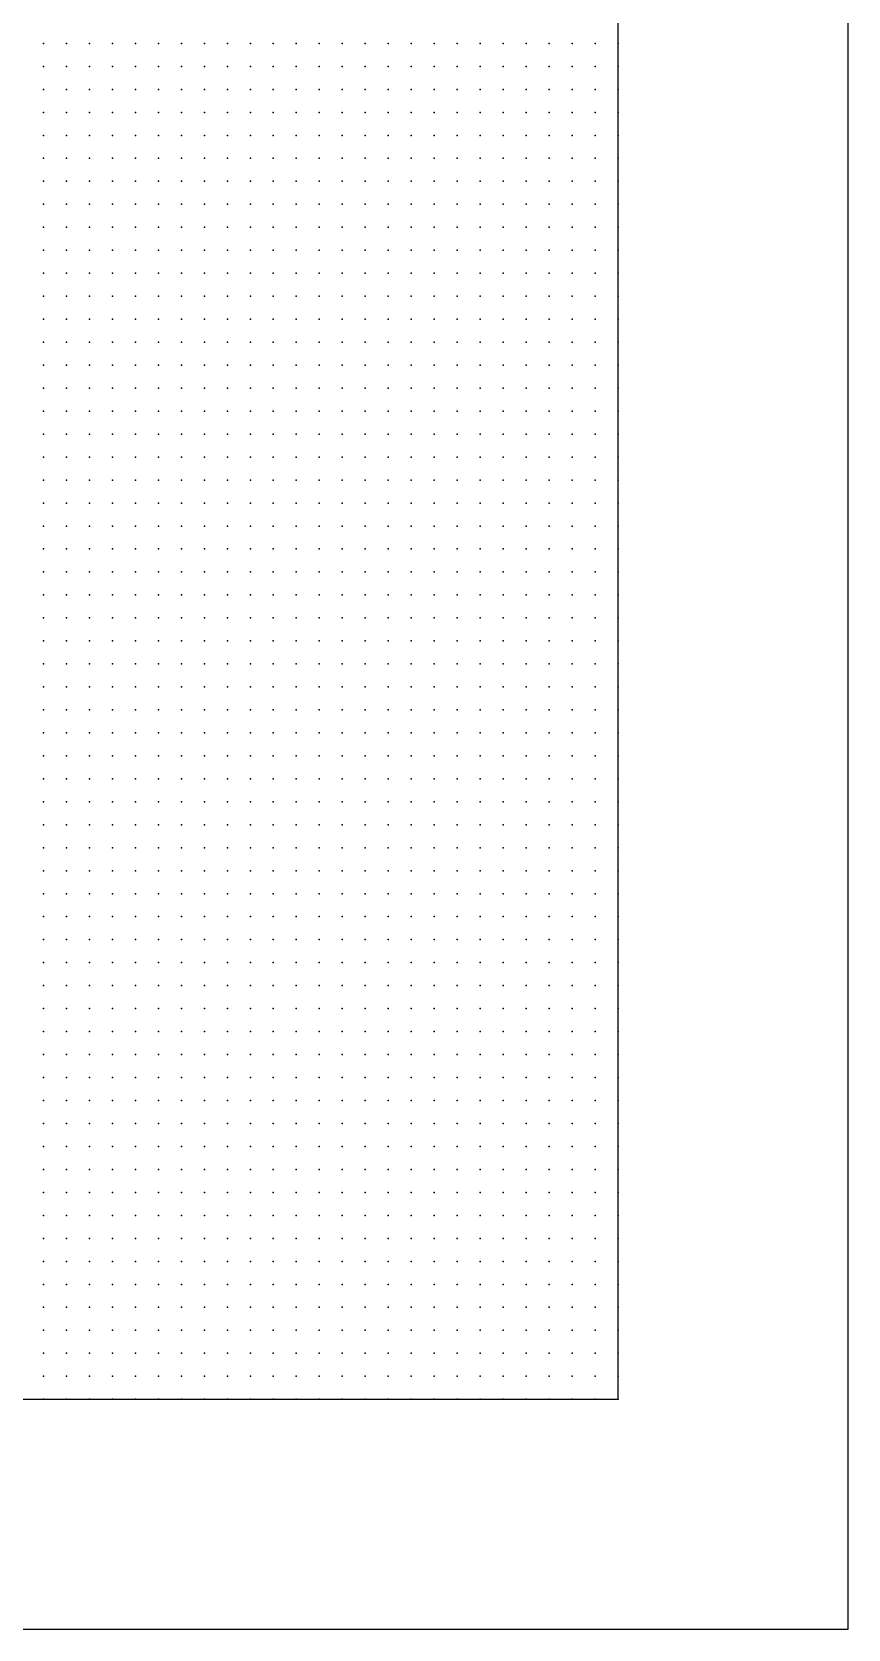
# Model space of a CAD drawing. Header units: millimetres. Extents: x 2848 to 6961, y 1568 to 7914.
# Drawn here: x 4302.8 to 4338.3, y 1580.3 to 1649.8 of the extents above; entities that cross this region are included whole.
import ezdxf

# ---------------------------------------------------------------- set-up
doc = ezdxf.new("R2010")
doc.units = ezdxf.units.MM
doc.header["$PDSIZE"] = -2

msp = doc.modelspace()

# ---------------------------------------------------------------- linework, layer by layer
for points in [[(4198.282, 1580.289), (4338.282, 1580.289), (4338.282, 1720.289), (4198.282, 1720.289)], [(4208.282, 1590.289), (4328.282, 1590.289), (4328.282, 1710.289), (4208.282, 1710.289)]]:
    msp.add_lwpolyline(points, close=True)
at = {"color": 160}
for p in [(4303.282, 1649.289), (4304.282, 1649.289), (4305.282, 1649.289), (4306.282, 1649.289), (4307.282, 1649.289), (4308.282, 1649.289), (4309.282, 1649.289), (4310.282, 1649.289), (4311.282, 1649.289), (4312.282, 1649.289), (4313.282, 1649.289), (4314.282, 1649.289), (4315.282, 1649.289), (4316.282, 1649.289), (4317.282, 1649.289), (4318.282, 1649.289), (4319.282, 1649.289), (4320.282, 1649.289), (4321.282, 1649.289), (4322.282, 1649.289), (4323.282, 1649.289), (4324.282, 1649.289), (4325.282, 1649.289), (4326.282, 1649.289), (4327.282, 1649.289), (4328.282, 1649.289), (4303.282, 1648.289), (4304.282, 1648.289), (4305.282, 1648.289), (4306.282, 1648.289), (4307.282, 1648.289), (4308.282, 1648.289), (4309.282, 1648.289), (4310.282, 1648.289), (4311.282, 1648.289), (4312.282, 1648.289), (4313.282, 1648.289), (4314.282, 1648.289), (4315.282, 1648.289), (4316.282, 1648.289), (4317.282, 1648.289), (4318.282, 1648.289), (4319.282, 1648.289), (4320.282, 1648.289), (4321.282, 1648.289), (4322.282, 1648.289), (4323.282, 1648.289), (4324.282, 1648.289), (4325.282, 1648.289), (4326.282, 1648.289), (4327.282, 1648.289), (4328.282, 1648.289), (4303.282, 1647.289), (4304.282, 1647.289), (4305.282, 1647.289), (4306.282, 1647.289), (4307.282, 1647.289), (4308.282, 1647.289), (4309.282, 1647.289), (4310.282, 1647.289), (4311.282, 1647.289), (4312.282, 1647.289), (4313.282, 1647.289), (4314.282, 1647.289), (4315.282, 1647.289), (4316.282, 1647.289), (4317.282, 1647.289), (4318.282, 1647.289), (4319.282, 1647.289), (4320.282, 1647.289), (4321.282, 1647.289), (4322.282, 1647.289), (4323.282, 1647.289), (4324.282, 1647.289), (4325.282, 1647.289), (4326.282, 1647.289), (4327.282, 1647.289), (4328.282, 1647.289), (4303.282, 1646.289), (4304.282, 1646.289), (4305.282, 1646.289), (4306.282, 1646.289), (4307.282, 1646.289), (4308.282, 1646.289), (4309.282, 1646.289), (4310.282, 1646.289), (4311.282, 1646.289), (4312.282, 1646.289), (4313.282, 1646.289), (4314.282, 1646.289), (4315.282, 1646.289), (4316.282, 1646.289), (4317.282, 1646.289), (4318.282, 1646.289), (4319.282, 1646.289), (4320.282, 1646.289), (4321.282, 1646.289), (4322.282, 1646.289), (4323.282, 1646.289), (4324.282, 1646.289), (4325.282, 1646.289), (4326.282, 1646.289), (4327.282, 1646.289), (4328.282, 1646.289), (4303.282, 1645.289), (4304.282, 1645.289), (4305.282, 1645.289), (4306.282, 1645.289), (4307.282, 1645.289), (4308.282, 1645.289), (4309.282, 1645.289), (4310.282, 1645.289), (4311.282, 1645.289), (4312.282, 1645.289), (4313.282, 1645.289), (4314.282, 1645.289), (4315.282, 1645.289), (4316.282, 1645.289), (4317.282, 1645.289), (4318.282, 1645.289), (4319.282, 1645.289), (4320.282, 1645.289), (4321.282, 1645.289), (4322.282, 1645.289), (4323.282, 1645.289), (4324.282, 1645.289), (4325.282, 1645.289), (4326.282, 1645.289), (4327.282, 1645.289), (4328.282, 1645.289), (4303.282, 1644.289), (4304.282, 1644.289), (4305.282, 1644.289), (4306.282, 1644.289), (4307.282, 1644.289), (4308.282, 1644.289), (4309.282, 1644.289), (4310.282, 1644.289), (4311.282, 1644.289), (4312.282, 1644.289), (4313.282, 1644.289), (4314.282, 1644.289), (4315.282, 1644.289), (4316.282, 1644.289), (4317.282, 1644.289), (4318.282, 1644.289), (4319.282, 1644.289), (4320.282, 1644.289), (4321.282, 1644.289), (4322.282, 1644.289), (4323.282, 1644.289), (4324.282, 1644.289), (4325.282, 1644.289), (4326.282, 1644.289), (4327.282, 1644.289), (4328.282, 1644.289), (4303.282, 1643.289), (4304.282, 1643.289), (4305.282, 1643.289), (4306.282, 1643.289), (4307.282, 1643.289), (4308.282, 1643.289), (4309.282, 1643.289), (4310.282, 1643.289), (4311.282, 1643.289), (4312.282, 1643.289), (4313.282, 1643.289), (4314.282, 1643.289), (4315.282, 1643.289), (4316.282, 1643.289), (4317.282, 1643.289), (4318.282, 1643.289), (4319.282, 1643.289), (4320.282, 1643.289), (4321.282, 1643.289), (4322.282, 1643.289), (4323.282, 1643.289), (4324.282, 1643.289), (4325.282, 1643.289), (4326.282, 1643.289), (4327.282, 1643.289), (4328.282, 1643.289), (4303.282, 1642.289), (4304.282, 1642.289), (4305.282, 1642.289), (4306.282, 1642.289), (4307.282, 1642.289), (4308.282, 1642.289), (4309.282, 1642.289), (4310.282, 1642.289), (4311.282, 1642.289), (4312.282, 1642.289), (4313.282, 1642.289), (4314.282, 1642.289), (4315.282, 1642.289), (4316.282, 1642.289), (4317.282, 1642.289), (4318.282, 1642.289), (4319.282, 1642.289), (4320.282, 1642.289), (4321.282, 1642.289), (4322.282, 1642.289), (4323.282, 1642.289), (4324.282, 1642.289), (4325.282, 1642.289), (4326.282, 1642.289), (4327.282, 1642.289), (4328.282, 1642.289), (4303.282, 1641.289), (4304.282, 1641.289), (4305.282, 1641.289), (4306.282, 1641.289), (4307.282, 1641.289), (4308.282, 1641.289), (4309.282, 1641.289), (4310.282, 1641.289), (4311.282, 1641.289), (4312.282, 1641.289), (4313.282, 1641.289), (4314.282, 1641.289), (4315.282, 1641.289), (4316.282, 1641.289), (4317.282, 1641.289), (4318.282, 1641.289), (4319.282, 1641.289), (4320.282, 1641.289), (4321.282, 1641.289), (4322.282, 1641.289), (4323.282, 1641.289), (4324.282, 1641.289), (4325.282, 1641.289), (4326.282, 1641.289), (4327.282, 1641.289), (4328.282, 1641.289), (4303.282, 1640.289), (4304.282, 1640.289), (4305.282, 1640.289), (4306.282, 1640.289), (4307.282, 1640.289), (4308.282, 1640.289), (4309.282, 1640.289), (4310.282, 1640.289), (4311.282, 1640.289), (4312.282, 1640.289), (4313.282, 1640.289), (4314.282, 1640.289), (4315.282, 1640.289), (4316.282, 1640.289), (4317.282, 1640.289), (4318.282, 1640.289), (4319.282, 1640.289), (4320.282, 1640.289), (4321.282, 1640.289), (4322.282, 1640.289), (4323.282, 1640.289), (4324.282, 1640.289), (4325.282, 1640.289), (4326.282, 1640.289), (4327.282, 1640.289), (4328.282, 1640.289), (4303.282, 1639.289), (4304.282, 1639.289), (4305.282, 1639.289), (4306.282, 1639.289), (4307.282, 1639.289), (4308.282, 1639.289), (4309.282, 1639.289), (4310.282, 1639.289), (4311.282, 1639.289), (4312.282, 1639.289), (4313.282, 1639.289), (4314.282, 1639.289), (4315.282, 1639.289), (4316.282, 1639.289), (4317.282, 1639.289), (4318.282, 1639.289), (4319.282, 1639.289), (4320.282, 1639.289), (4321.282, 1639.289), (4322.282, 1639.289), (4323.282, 1639.289), (4324.282, 1639.289), (4325.282, 1639.289), (4326.282, 1639.289), (4327.282, 1639.289), (4328.282, 1639.289), (4303.282, 1638.289), (4304.282, 1638.289), (4305.282, 1638.289), (4306.282, 1638.289), (4307.282, 1638.289), (4308.282, 1638.289), (4309.282, 1638.289), (4310.282, 1638.289), (4311.282, 1638.289), (4312.282, 1638.289), (4313.282, 1638.289), (4314.282, 1638.289), (4315.282, 1638.289), (4316.282, 1638.289), (4317.282, 1638.289), (4318.282, 1638.289), (4319.282, 1638.289), (4320.282, 1638.289), (4321.282, 1638.289), (4322.282, 1638.289), (4323.282, 1638.289), (4324.282, 1638.289), (4325.282, 1638.289), (4326.282, 1638.289), (4327.282, 1638.289), (4328.282, 1638.289), (4303.282, 1637.289), (4304.282, 1637.289), (4305.282, 1637.289), (4306.282, 1637.289), (4307.282, 1637.289), (4308.282, 1637.289), (4309.282, 1637.289), (4310.282, 1637.289), (4311.282, 1637.289), (4312.282, 1637.289), (4313.282, 1637.289), (4314.282, 1637.289), (4315.282, 1637.289), (4316.282, 1637.289), (4317.282, 1637.289), (4318.282, 1637.289), (4319.282, 1637.289), (4320.282, 1637.289), (4321.282, 1637.289), (4322.282, 1637.289), (4323.282, 1637.289), (4324.282, 1637.289), (4325.282, 1637.289), (4326.282, 1637.289), (4327.282, 1637.289), (4328.282, 1637.289), (4303.282, 1636.289), (4304.282, 1636.289), (4305.282, 1636.289), (4306.282, 1636.289), (4307.282, 1636.289), (4308.282, 1636.289), (4309.282, 1636.289), (4310.282, 1636.289), (4311.282, 1636.289), (4312.282, 1636.289), (4313.282, 1636.289), (4314.282, 1636.289), (4315.282, 1636.289), (4316.282, 1636.289), (4317.282, 1636.289), (4318.282, 1636.289), (4319.282, 1636.289), (4320.282, 1636.289), (4321.282, 1636.289), (4322.282, 1636.289), (4323.282, 1636.289), (4324.282, 1636.289), (4325.282, 1636.289), (4326.282, 1636.289), (4327.282, 1636.289), (4328.282, 1636.289), (4303.282, 1635.289), (4304.282, 1635.289), (4305.282, 1635.289), (4306.282, 1635.289), (4307.282, 1635.289), (4308.282, 1635.289), (4309.282, 1635.289), (4310.282, 1635.289), (4311.282, 1635.289), (4312.282, 1635.289), (4313.282, 1635.289), (4314.282, 1635.289), (4315.282, 1635.289), (4316.282, 1635.289), (4317.282, 1635.289), (4318.282, 1635.289), (4319.282, 1635.289), (4320.282, 1635.289), (4321.282, 1635.289), (4322.282, 1635.289), (4323.282, 1635.289), (4324.282, 1635.289), (4325.282, 1635.289), (4326.282, 1635.289), (4327.282, 1635.289), (4328.282, 1635.289), (4303.282, 1634.289), (4304.282, 1634.289), (4305.282, 1634.289), (4306.282, 1634.289), (4307.282, 1634.289), (4308.282, 1634.289), (4309.282, 1634.289), (4310.282, 1634.289), (4311.282, 1634.289), (4312.282, 1634.289), (4313.282, 1634.289), (4314.282, 1634.289), (4315.282, 1634.289), (4316.282, 1634.289), (4317.282, 1634.289), (4318.282, 1634.289), (4319.282, 1634.289), (4320.282, 1634.289), (4321.282, 1634.289), (4322.282, 1634.289), (4323.282, 1634.289), (4324.282, 1634.289), (4325.282, 1634.289), (4326.282, 1634.289), (4327.282, 1634.289), (4328.282, 1634.289), (4303.282, 1633.289), (4304.282, 1633.289), (4305.282, 1633.289), (4306.282, 1633.289), (4307.282, 1633.289), (4308.282, 1633.289), (4309.282, 1633.289), (4310.282, 1633.289), (4311.282, 1633.289), (4312.282, 1633.289), (4313.282, 1633.289), (4314.282, 1633.289), (4315.282, 1633.289), (4316.282, 1633.289), (4317.282, 1633.289), (4318.282, 1633.289), (4319.282, 1633.289), (4320.282, 1633.289), (4321.282, 1633.289), (4322.282, 1633.289), (4323.282, 1633.289), (4324.282, 1633.289), (4325.282, 1633.289), (4326.282, 1633.289), (4327.282, 1633.289), (4328.282, 1633.289), (4303.282, 1632.289), (4304.282, 1632.289), (4305.282, 1632.289), (4306.282, 1632.289), (4307.282, 1632.289), (4308.282, 1632.289), (4309.282, 1632.289), (4310.282, 1632.289), (4311.282, 1632.289), (4312.282, 1632.289), (4313.282, 1632.289), (4314.282, 1632.289), (4315.282, 1632.289), (4316.282, 1632.289), (4317.282, 1632.289), (4318.282, 1632.289), (4319.282, 1632.289), (4320.282, 1632.289), (4321.282, 1632.289), (4322.282, 1632.289), (4323.282, 1632.289), (4324.282, 1632.289), (4325.282, 1632.289), (4326.282, 1632.289), (4327.282, 1632.289), (4328.282, 1632.289), (4303.282, 1631.289), (4304.282, 1631.289), (4305.282, 1631.289), (4306.282, 1631.289), (4307.282, 1631.289), (4308.282, 1631.289), (4309.282, 1631.289), (4310.282, 1631.289), (4311.282, 1631.289), (4312.282, 1631.289), (4313.282, 1631.289), (4314.282, 1631.289), (4315.282, 1631.289), (4316.282, 1631.289), (4317.282, 1631.289), (4318.282, 1631.289), (4319.282, 1631.289), (4320.282, 1631.289), (4321.282, 1631.289), (4322.282, 1631.289), (4323.282, 1631.289), (4324.282, 1631.289), (4325.282, 1631.289), (4326.282, 1631.289), (4327.282, 1631.289), (4328.282, 1631.289), (4303.282, 1630.289), (4304.282, 1630.289), (4305.282, 1630.289), (4306.282, 1630.289), (4307.282, 1630.289), (4308.282, 1630.289), (4309.282, 1630.289), (4310.282, 1630.289), (4311.282, 1630.289), (4312.282, 1630.289), (4313.282, 1630.289), (4314.282, 1630.289), (4315.282, 1630.289), (4316.282, 1630.289), (4317.282, 1630.289), (4318.282, 1630.289), (4319.282, 1630.289), (4320.282, 1630.289), (4321.282, 1630.289), (4322.282, 1630.289), (4323.282, 1630.289), (4324.282, 1630.289), (4325.282, 1630.289), (4326.282, 1630.289), (4327.282, 1630.289), (4328.282, 1630.289), (4303.282, 1629.289), (4304.282, 1629.289), (4305.282, 1629.289), (4306.282, 1629.289), (4307.282, 1629.289), (4308.282, 1629.289), (4309.282, 1629.289), (4310.282, 1629.289), (4311.282, 1629.289), (4312.282, 1629.289), (4313.282, 1629.289), (4314.282, 1629.289), (4315.282, 1629.289), (4316.282, 1629.289), (4317.282, 1629.289), (4318.282, 1629.289), (4319.282, 1629.289), (4320.282, 1629.289), (4321.282, 1629.289), (4322.282, 1629.289), (4323.282, 1629.289), (4324.282, 1629.289), (4325.282, 1629.289), (4326.282, 1629.289), (4327.282, 1629.289), (4328.282, 1629.289), (4303.282, 1628.289), (4304.282, 1628.289), (4305.282, 1628.289), (4306.282, 1628.289), (4307.282, 1628.289), (4308.282, 1628.289), (4309.282, 1628.289), (4310.282, 1628.289), (4311.282, 1628.289), (4312.282, 1628.289), (4313.282, 1628.289), (4314.282, 1628.289), (4315.282, 1628.289), (4316.282, 1628.289), (4317.282, 1628.289), (4318.282, 1628.289), (4319.282, 1628.289), (4320.282, 1628.289), (4321.282, 1628.289), (4322.282, 1628.289), (4323.282, 1628.289), (4324.282, 1628.289), (4325.282, 1628.289), (4326.282, 1628.289), (4327.282, 1628.289), (4328.282, 1628.289), (4303.282, 1627.289), (4304.282, 1627.289), (4305.282, 1627.289), (4306.282, 1627.289), (4307.282, 1627.289), (4308.282, 1627.289), (4309.282, 1627.289), (4310.282, 1627.289), (4311.282, 1627.289), (4312.282, 1627.289), (4313.282, 1627.289), (4314.282, 1627.289), (4315.282, 1627.289), (4316.282, 1627.289), (4317.282, 1627.289), (4318.282, 1627.289), (4319.282, 1627.289), (4320.282, 1627.289), (4321.282, 1627.289), (4322.282, 1627.289), (4323.282, 1627.289), (4324.282, 1627.289), (4325.282, 1627.289), (4326.282, 1627.289), (4327.282, 1627.289), (4328.282, 1627.289), (4303.282, 1626.289), (4304.282, 1626.289), (4305.282, 1626.289), (4306.282, 1626.289), (4307.282, 1626.289), (4308.282, 1626.289), (4309.282, 1626.289), (4310.282, 1626.289), (4311.282, 1626.289), (4312.282, 1626.289), (4313.282, 1626.289), (4314.282, 1626.289), (4315.282, 1626.289), (4316.282, 1626.289), (4317.282, 1626.289), (4318.282, 1626.289), (4319.282, 1626.289), (4320.282, 1626.289), (4321.282, 1626.289), (4322.282, 1626.289), (4323.282, 1626.289), (4324.282, 1626.289), (4325.282, 1626.289), (4326.282, 1626.289), (4327.282, 1626.289), (4328.282, 1626.289), (4303.282, 1625.289), (4304.282, 1625.289), (4305.282, 1625.289), (4306.282, 1625.289), (4307.282, 1625.289), (4308.282, 1625.289), (4309.282, 1625.289), (4310.282, 1625.289), (4311.282, 1625.289), (4312.282, 1625.289), (4313.282, 1625.289), (4314.282, 1625.289), (4315.282, 1625.289), (4316.282, 1625.289), (4317.282, 1625.289), (4318.282, 1625.289), (4319.282, 1625.289), (4320.282, 1625.289), (4321.282, 1625.289), (4322.282, 1625.289), (4323.282, 1625.289), (4324.282, 1625.289), (4325.282, 1625.289), (4326.282, 1625.289), (4327.282, 1625.289), (4328.282, 1625.289), (4303.282, 1624.289), (4304.282, 1624.289), (4305.282, 1624.289), (4306.282, 1624.289), (4307.282, 1624.289), (4308.282, 1624.289), (4309.282, 1624.289), (4310.282, 1624.289), (4311.282, 1624.289), (4312.282, 1624.289), (4313.282, 1624.289), (4314.282, 1624.289), (4315.282, 1624.289), (4316.282, 1624.289), (4317.282, 1624.289), (4318.282, 1624.289), (4319.282, 1624.289), (4320.282, 1624.289), (4321.282, 1624.289), (4322.282, 1624.289), (4323.282, 1624.289), (4324.282, 1624.289), (4325.282, 1624.289), (4326.282, 1624.289), (4327.282, 1624.289), (4328.282, 1624.289), (4303.282, 1623.289), (4304.282, 1623.289), (4305.282, 1623.289), (4306.282, 1623.289), (4307.282, 1623.289), (4308.282, 1623.289), (4309.282, 1623.289), (4310.282, 1623.289), (4311.282, 1623.289), (4312.282, 1623.289), (4313.282, 1623.289), (4314.282, 1623.289), (4315.282, 1623.289), (4316.282, 1623.289), (4317.282, 1623.289), (4318.282, 1623.289), (4319.282, 1623.289), (4320.282, 1623.289), (4321.282, 1623.289), (4322.282, 1623.289), (4323.282, 1623.289), (4324.282, 1623.289), (4325.282, 1623.289), (4326.282, 1623.289), (4327.282, 1623.289), (4328.282, 1623.289), (4303.282, 1622.289), (4304.282, 1622.289), (4305.282, 1622.289), (4306.282, 1622.289), (4307.282, 1622.289), (4308.282, 1622.289), (4309.282, 1622.289), (4310.282, 1622.289), (4311.282, 1622.289), (4312.282, 1622.289), (4313.282, 1622.289), (4314.282, 1622.289), (4315.282, 1622.289), (4316.282, 1622.289), (4317.282, 1622.289), (4318.282, 1622.289), (4319.282, 1622.289), (4320.282, 1622.289), (4321.282, 1622.289), (4322.282, 1622.289), (4323.282, 1622.289), (4324.282, 1622.289), (4325.282, 1622.289), (4326.282, 1622.289), (4327.282, 1622.289), (4328.282, 1622.289), (4303.282, 1621.289), (4304.282, 1621.289), (4305.282, 1621.289), (4306.282, 1621.289), (4307.282, 1621.289), (4308.282, 1621.289), (4309.282, 1621.289), (4310.282, 1621.289), (4311.282, 1621.289), (4312.282, 1621.289), (4313.282, 1621.289), (4314.282, 1621.289), (4315.282, 1621.289), (4316.282, 1621.289), (4317.282, 1621.289), (4318.282, 1621.289), (4319.282, 1621.289), (4320.282, 1621.289), (4321.282, 1621.289), (4322.282, 1621.289), (4323.282, 1621.289), (4324.282, 1621.289), (4325.282, 1621.289), (4326.282, 1621.289), (4327.282, 1621.289), (4328.282, 1621.289), (4303.282, 1620.289), (4304.282, 1620.289), (4305.282, 1620.289), (4306.282, 1620.289), (4307.282, 1620.289), (4308.282, 1620.289), (4309.282, 1620.289), (4310.282, 1620.289), (4311.282, 1620.289), (4312.282, 1620.289), (4313.282, 1620.289), (4314.282, 1620.289), (4315.282, 1620.289), (4316.282, 1620.289), (4317.282, 1620.289), (4318.282, 1620.289), (4319.282, 1620.289), (4320.282, 1620.289), (4321.282, 1620.289), (4322.282, 1620.289), (4323.282, 1620.289), (4324.282, 1620.289), (4325.282, 1620.289), (4326.282, 1620.289), (4327.282, 1620.289), (4328.282, 1620.289), (4303.282, 1619.289), (4304.282, 1619.289), (4305.282, 1619.289), (4306.282, 1619.289), (4307.282, 1619.289), (4308.282, 1619.289), (4309.282, 1619.289), (4310.282, 1619.289), (4311.282, 1619.289), (4312.282, 1619.289), (4313.282, 1619.289), (4314.282, 1619.289), (4315.282, 1619.289), (4316.282, 1619.289), (4317.282, 1619.289), (4318.282, 1619.289), (4319.282, 1619.289), (4320.282, 1619.289), (4321.282, 1619.289), (4322.282, 1619.289), (4323.282, 1619.289), (4324.282, 1619.289), (4325.282, 1619.289), (4326.282, 1619.289), (4327.282, 1619.289), (4328.282, 1619.289), (4303.282, 1618.289), (4304.282, 1618.289), (4305.282, 1618.289), (4306.282, 1618.289), (4307.282, 1618.289), (4308.282, 1618.289), (4309.282, 1618.289), (4310.282, 1618.289), (4311.282, 1618.289), (4312.282, 1618.289), (4313.282, 1618.289), (4314.282, 1618.289), (4315.282, 1618.289), (4316.282, 1618.289), (4317.282, 1618.289), (4318.282, 1618.289), (4319.282, 1618.289), (4320.282, 1618.289), (4321.282, 1618.289), (4322.282, 1618.289), (4323.282, 1618.289), (4324.282, 1618.289), (4325.282, 1618.289), (4326.282, 1618.289), (4327.282, 1618.289), (4328.282, 1618.289), (4303.282, 1617.289), (4304.282, 1617.289), (4305.282, 1617.289), (4306.282, 1617.289), (4307.282, 1617.289), (4308.282, 1617.289), (4309.282, 1617.289), (4310.282, 1617.289), (4311.282, 1617.289), (4312.282, 1617.289), (4313.282, 1617.289), (4314.282, 1617.289), (4315.282, 1617.289), (4316.282, 1617.289), (4317.282, 1617.289), (4318.282, 1617.289), (4319.282, 1617.289), (4320.282, 1617.289), (4321.282, 1617.289), (4322.282, 1617.289), (4323.282, 1617.289), (4324.282, 1617.289), (4325.282, 1617.289), (4326.282, 1617.289), (4327.282, 1617.289), (4328.282, 1617.289), (4303.282, 1616.289), (4304.282, 1616.289), (4305.282, 1616.289), (4306.282, 1616.289), (4307.282, 1616.289), (4308.282, 1616.289), (4309.282, 1616.289), (4310.282, 1616.289), (4311.282, 1616.289), (4312.282, 1616.289), (4313.282, 1616.289), (4314.282, 1616.289), (4315.282, 1616.289), (4316.282, 1616.289), (4317.282, 1616.289), (4318.282, 1616.289), (4319.282, 1616.289), (4320.282, 1616.289), (4321.282, 1616.289), (4322.282, 1616.289), (4323.282, 1616.289), (4324.282, 1616.289), (4325.282, 1616.289), (4326.282, 1616.289), (4327.282, 1616.289), (4328.282, 1616.289), (4303.282, 1615.289), (4304.282, 1615.289), (4305.282, 1615.289), (4306.282, 1615.289), (4307.282, 1615.289), (4308.282, 1615.289), (4309.282, 1615.289), (4310.282, 1615.289), (4311.282, 1615.289), (4312.282, 1615.289), (4313.282, 1615.289), (4314.282, 1615.289), (4315.282, 1615.289), (4316.282, 1615.289), (4317.282, 1615.289), (4318.282, 1615.289), (4319.282, 1615.289), (4320.282, 1615.289), (4321.282, 1615.289), (4322.282, 1615.289), (4323.282, 1615.289), (4324.282, 1615.289), (4325.282, 1615.289), (4326.282, 1615.289), (4327.282, 1615.289), (4328.282, 1615.289), (4303.282, 1614.289), (4304.282, 1614.289), (4305.282, 1614.289), (4306.282, 1614.289), (4307.282, 1614.289), (4308.282, 1614.289), (4309.282, 1614.289), (4310.282, 1614.289), (4311.282, 1614.289), (4312.282, 1614.289), (4313.282, 1614.289), (4314.282, 1614.289), (4315.282, 1614.289), (4316.282, 1614.289), (4317.282, 1614.289), (4318.282, 1614.289), (4319.282, 1614.289), (4320.282, 1614.289), (4321.282, 1614.289), (4322.282, 1614.289), (4323.282, 1614.289), (4324.282, 1614.289), (4325.282, 1614.289), (4326.282, 1614.289), (4327.282, 1614.289), (4328.282, 1614.289), (4303.282, 1613.289), (4304.282, 1613.289), (4305.282, 1613.289), (4306.282, 1613.289), (4307.282, 1613.289), (4308.282, 1613.289), (4309.282, 1613.289), (4310.282, 1613.289), (4311.282, 1613.289), (4312.282, 1613.289), (4313.282, 1613.289), (4314.282, 1613.289), (4315.282, 1613.289), (4316.282, 1613.289), (4317.282, 1613.289), (4318.282, 1613.289), (4319.282, 1613.289), (4320.282, 1613.289), (4321.282, 1613.289), (4322.282, 1613.289), (4323.282, 1613.289), (4324.282, 1613.289), (4325.282, 1613.289), (4326.282, 1613.289), (4327.282, 1613.289), (4328.282, 1613.289), (4303.282, 1612.289), (4304.282, 1612.289), (4305.282, 1612.289), (4306.282, 1612.289), (4307.282, 1612.289), (4308.282, 1612.289), (4309.282, 1612.289), (4310.282, 1612.289), (4311.282, 1612.289), (4312.282, 1612.289), (4313.282, 1612.289), (4314.282, 1612.289), (4315.282, 1612.289), (4316.282, 1612.289), (4317.282, 1612.289), (4318.282, 1612.289), (4319.282, 1612.289), (4320.282, 1612.289), (4321.282, 1612.289), (4322.282, 1612.289), (4323.282, 1612.289), (4324.282, 1612.289), (4325.282, 1612.289), (4326.282, 1612.289), (4327.282, 1612.289), (4328.282, 1612.289), (4303.282, 1611.289), (4304.282, 1611.289), (4305.282, 1611.289), (4306.282, 1611.289), (4307.282, 1611.289), (4308.282, 1611.289), (4309.282, 1611.289), (4310.282, 1611.289), (4311.282, 1611.289), (4312.282, 1611.289), (4313.282, 1611.289), (4314.282, 1611.289), (4315.282, 1611.289), (4316.282, 1611.289), (4317.282, 1611.289), (4318.282, 1611.289), (4319.282, 1611.289), (4320.282, 1611.289), (4321.282, 1611.289), (4322.282, 1611.289), (4323.282, 1611.289), (4324.282, 1611.289), (4325.282, 1611.289), (4326.282, 1611.289), (4327.282, 1611.289), (4328.282, 1611.289), (4303.282, 1610.289), (4304.282, 1610.289), (4305.282, 1610.289), (4306.282, 1610.289), (4307.282, 1610.289), (4308.282, 1610.289), (4309.282, 1610.289), (4310.282, 1610.289), (4311.282, 1610.289), (4312.282, 1610.289), (4313.282, 1610.289), (4314.282, 1610.289), (4315.282, 1610.289), (4316.282, 1610.289), (4317.282, 1610.289), (4318.282, 1610.289), (4319.282, 1610.289), (4320.282, 1610.289), (4321.282, 1610.289), (4322.282, 1610.289), (4323.282, 1610.289), (4324.282, 1610.289), (4325.282, 1610.289), (4326.282, 1610.289), (4327.282, 1610.289), (4328.282, 1610.289), (4303.282, 1609.289), (4304.282, 1609.289), (4305.282, 1609.289), (4306.282, 1609.289), (4307.282, 1609.289), (4308.282, 1609.289), (4309.282, 1609.289), (4310.282, 1609.289), (4311.282, 1609.289), (4312.282, 1609.289), (4313.282, 1609.289), (4314.282, 1609.289), (4315.282, 1609.289), (4316.282, 1609.289), (4317.282, 1609.289), (4318.282, 1609.289), (4319.282, 1609.289), (4320.282, 1609.289), (4321.282, 1609.289), (4322.282, 1609.289), (4323.282, 1609.289), (4324.282, 1609.289), (4325.282, 1609.289), (4326.282, 1609.289), (4327.282, 1609.289), (4328.282, 1609.289), (4303.282, 1608.289), (4304.282, 1608.289), (4305.282, 1608.289), (4306.282, 1608.289), (4307.282, 1608.289), (4308.282, 1608.289), (4309.282, 1608.289), (4310.282, 1608.289), (4311.282, 1608.289), (4312.282, 1608.289), (4313.282, 1608.289), (4314.282, 1608.289), (4315.282, 1608.289), (4316.282, 1608.289), (4317.282, 1608.289), (4318.282, 1608.289), (4319.282, 1608.289), (4320.282, 1608.289), (4321.282, 1608.289), (4322.282, 1608.289), (4323.282, 1608.289), (4324.282, 1608.289), (4325.282, 1608.289), (4326.282, 1608.289), (4327.282, 1608.289), (4328.282, 1608.289), (4303.282, 1607.289), (4304.282, 1607.289), (4305.282, 1607.289), (4306.282, 1607.289), (4307.282, 1607.289), (4308.282, 1607.289), (4309.282, 1607.289), (4310.282, 1607.289), (4311.282, 1607.289), (4312.282, 1607.289), (4313.282, 1607.289), (4314.282, 1607.289), (4315.282, 1607.289), (4316.282, 1607.289), (4317.282, 1607.289), (4318.282, 1607.289), (4319.282, 1607.289), (4320.282, 1607.289), (4321.282, 1607.289), (4322.282, 1607.289), (4323.282, 1607.289), (4324.282, 1607.289), (4325.282, 1607.289), (4326.282, 1607.289), (4327.282, 1607.289), (4328.282, 1607.289), (4303.282, 1606.289), (4304.282, 1606.289), (4305.282, 1606.289), (4306.282, 1606.289), (4307.282, 1606.289), (4308.282, 1606.289), (4309.282, 1606.289), (4310.282, 1606.289), (4311.282, 1606.289), (4312.282, 1606.289), (4313.282, 1606.289), (4314.282, 1606.289), (4315.282, 1606.289), (4316.282, 1606.289), (4317.282, 1606.289), (4318.282, 1606.289), (4319.282, 1606.289), (4320.282, 1606.289), (4321.282, 1606.289), (4322.282, 1606.289), (4323.282, 1606.289), (4324.282, 1606.289), (4325.282, 1606.289), (4326.282, 1606.289), (4327.282, 1606.289), (4328.282, 1606.289), (4303.282, 1605.289), (4304.282, 1605.289), (4305.282, 1605.289), (4306.282, 1605.289), (4307.282, 1605.289), (4308.282, 1605.289), (4309.282, 1605.289), (4310.282, 1605.289), (4311.282, 1605.289), (4312.282, 1605.289), (4313.282, 1605.289), (4314.282, 1605.289), (4315.282, 1605.289), (4316.282, 1605.289), (4317.282, 1605.289), (4318.282, 1605.289), (4319.282, 1605.289), (4320.282, 1605.289), (4321.282, 1605.289), (4322.282, 1605.289), (4323.282, 1605.289), (4324.282, 1605.289), (4325.282, 1605.289), (4326.282, 1605.289), (4327.282, 1605.289), (4328.282, 1605.289), (4303.282, 1604.289), (4304.282, 1604.289), (4305.282, 1604.289), (4306.282, 1604.289), (4307.282, 1604.289), (4308.282, 1604.289), (4309.282, 1604.289), (4310.282, 1604.289), (4311.282, 1604.289), (4312.282, 1604.289), (4313.282, 1604.289), (4314.282, 1604.289), (4315.282, 1604.289), (4316.282, 1604.289), (4317.282, 1604.289), (4318.282, 1604.289), (4319.282, 1604.289), (4320.282, 1604.289), (4321.282, 1604.289), (4322.282, 1604.289), (4323.282, 1604.289), (4324.282, 1604.289), (4325.282, 1604.289), (4326.282, 1604.289), (4327.282, 1604.289), (4328.282, 1604.289), (4303.282, 1603.289), (4304.282, 1603.289), (4305.282, 1603.289), (4306.282, 1603.289), (4307.282, 1603.289), (4308.282, 1603.289), (4309.282, 1603.289), (4310.282, 1603.289), (4311.282, 1603.289), (4312.282, 1603.289), (4313.282, 1603.289), (4314.282, 1603.289), (4315.282, 1603.289), (4316.282, 1603.289), (4317.282, 1603.289), (4318.282, 1603.289), (4319.282, 1603.289), (4320.282, 1603.289), (4321.282, 1603.289), (4322.282, 1603.289), (4323.282, 1603.289), (4324.282, 1603.289), (4325.282, 1603.289), (4326.282, 1603.289), (4327.282, 1603.289), (4328.282, 1603.289), (4303.282, 1602.289), (4304.282, 1602.289), (4305.282, 1602.289), (4306.282, 1602.289), (4307.282, 1602.289), (4308.282, 1602.289), (4309.282, 1602.289), (4310.282, 1602.289), (4311.282, 1602.289), (4312.282, 1602.289), (4313.282, 1602.289), (4314.282, 1602.289), (4315.282, 1602.289), (4316.282, 1602.289), (4317.282, 1602.289), (4318.282, 1602.289), (4319.282, 1602.289), (4320.282, 1602.289), (4321.282, 1602.289), (4322.282, 1602.289), (4323.282, 1602.289), (4324.282, 1602.289), (4325.282, 1602.289), (4326.282, 1602.289), (4327.282, 1602.289), (4328.282, 1602.289), (4303.282, 1601.289), (4304.282, 1601.289), (4305.282, 1601.289), (4306.282, 1601.289), (4307.282, 1601.289), (4308.282, 1601.289), (4309.282, 1601.289), (4310.282, 1601.289), (4311.282, 1601.289), (4312.282, 1601.289), (4313.282, 1601.289), (4314.282, 1601.289), (4315.282, 1601.289), (4316.282, 1601.289), (4317.282, 1601.289), (4318.282, 1601.289), (4319.282, 1601.289), (4320.282, 1601.289), (4321.282, 1601.289), (4322.282, 1601.289), (4323.282, 1601.289), (4324.282, 1601.289), (4325.282, 1601.289), (4326.282, 1601.289), (4327.282, 1601.289), (4328.282, 1601.289), (4303.282, 1600.289), (4304.282, 1600.289), (4305.282, 1600.289), (4306.282, 1600.289), (4307.282, 1600.289), (4308.282, 1600.289), (4309.282, 1600.289), (4310.282, 1600.289), (4311.282, 1600.289), (4312.282, 1600.289), (4313.282, 1600.289), (4314.282, 1600.289), (4315.282, 1600.289), (4316.282, 1600.289), (4317.282, 1600.289), (4318.282, 1600.289), (4319.282, 1600.289), (4320.282, 1600.289), (4321.282, 1600.289), (4322.282, 1600.289), (4323.282, 1600.289), (4324.282, 1600.289), (4325.282, 1600.289), (4326.282, 1600.289), (4327.282, 1600.289), (4328.282, 1600.289), (4303.282, 1599.289), (4304.282, 1599.289), (4305.282, 1599.289), (4306.282, 1599.289), (4307.282, 1599.289), (4308.282, 1599.289), (4309.282, 1599.289), (4310.282, 1599.289), (4311.282, 1599.289), (4312.282, 1599.289), (4313.282, 1599.289), (4314.282, 1599.289), (4315.282, 1599.289), (4316.282, 1599.289), (4317.282, 1599.289), (4318.282, 1599.289), (4319.282, 1599.289), (4320.282, 1599.289), (4321.282, 1599.289), (4322.282, 1599.289), (4323.282, 1599.289), (4324.282, 1599.289), (4325.282, 1599.289), (4326.282, 1599.289), (4327.282, 1599.289), (4328.282, 1599.289), (4303.282, 1598.289), (4304.282, 1598.289), (4305.282, 1598.289), (4306.282, 1598.289), (4307.282, 1598.289), (4308.282, 1598.289), (4309.282, 1598.289), (4310.282, 1598.289), (4311.282, 1598.289), (4312.282, 1598.289), (4313.282, 1598.289), (4314.282, 1598.289), (4315.282, 1598.289), (4316.282, 1598.289), (4317.282, 1598.289), (4318.282, 1598.289), (4319.282, 1598.289), (4320.282, 1598.289), (4321.282, 1598.289), (4322.282, 1598.289), (4323.282, 1598.289), (4324.282, 1598.289), (4325.282, 1598.289), (4326.282, 1598.289), (4327.282, 1598.289), (4328.282, 1598.289), (4303.282, 1597.289), (4304.282, 1597.289), (4305.282, 1597.289), (4306.282, 1597.289), (4307.282, 1597.289), (4308.282, 1597.289), (4309.282, 1597.289), (4310.282, 1597.289), (4311.282, 1597.289), (4312.282, 1597.289), (4313.282, 1597.289), (4314.282, 1597.289), (4315.282, 1597.289), (4316.282, 1597.289), (4317.282, 1597.289), (4318.282, 1597.289), (4319.282, 1597.289), (4320.282, 1597.289), (4321.282, 1597.289), (4322.282, 1597.289), (4323.282, 1597.289), (4324.282, 1597.289), (4325.282, 1597.289), (4326.282, 1597.289), (4327.282, 1597.289), (4328.282, 1597.289), (4303.282, 1596.289), (4304.282, 1596.289), (4305.282, 1596.289), (4306.282, 1596.289), (4307.282, 1596.289), (4308.282, 1596.289), (4309.282, 1596.289), (4310.282, 1596.289), (4311.282, 1596.289), (4312.282, 1596.289), (4313.282, 1596.289), (4314.282, 1596.289), (4315.282, 1596.289), (4316.282, 1596.289), (4317.282, 1596.289), (4318.282, 1596.289), (4319.282, 1596.289), (4320.282, 1596.289), (4321.282, 1596.289), (4322.282, 1596.289), (4323.282, 1596.289), (4324.282, 1596.289), (4325.282, 1596.289), (4326.282, 1596.289), (4327.282, 1596.289), (4328.282, 1596.289), (4303.282, 1595.289), (4304.282, 1595.289), (4305.282, 1595.289), (4306.282, 1595.289), (4307.282, 1595.289), (4308.282, 1595.289), (4309.282, 1595.289), (4310.282, 1595.289), (4311.282, 1595.289), (4312.282, 1595.289), (4313.282, 1595.289), (4314.282, 1595.289), (4315.282, 1595.289), (4316.282, 1595.289), (4317.282, 1595.289), (4318.282, 1595.289), (4319.282, 1595.289), (4320.282, 1595.289), (4321.282, 1595.289), (4322.282, 1595.289), (4323.282, 1595.289), (4324.282, 1595.289), (4325.282, 1595.289), (4326.282, 1595.289), (4327.282, 1595.289), (4328.282, 1595.289), (4303.282, 1594.289), (4304.282, 1594.289), (4305.282, 1594.289), (4306.282, 1594.289), (4307.282, 1594.289), (4308.282, 1594.289), (4309.282, 1594.289), (4310.282, 1594.289), (4311.282, 1594.289), (4312.282, 1594.289), (4313.282, 1594.289), (4314.282, 1594.289), (4315.282, 1594.289), (4316.282, 1594.289), (4317.282, 1594.289), (4318.282, 1594.289), (4319.282, 1594.289), (4320.282, 1594.289), (4321.282, 1594.289), (4322.282, 1594.289), (4323.282, 1594.289), (4324.282, 1594.289), (4325.282, 1594.289), (4326.282, 1594.289), (4327.282, 1594.289), (4328.282, 1594.289), (4303.282, 1593.289), (4304.282, 1593.289), (4305.282, 1593.289), (4306.282, 1593.289), (4307.282, 1593.289), (4308.282, 1593.289), (4309.282, 1593.289), (4310.282, 1593.289), (4311.282, 1593.289), (4312.282, 1593.289), (4313.282, 1593.289), (4314.282, 1593.289), (4315.282, 1593.289), (4316.282, 1593.289), (4317.282, 1593.289), (4318.282, 1593.289), (4319.282, 1593.289), (4320.282, 1593.289), (4321.282, 1593.289), (4322.282, 1593.289), (4323.282, 1593.289), (4324.282, 1593.289), (4325.282, 1593.289), (4326.282, 1593.289), (4327.282, 1593.289), (4328.282, 1593.289), (4303.282, 1592.289), (4304.282, 1592.289), (4305.282, 1592.289), (4306.282, 1592.289), (4307.282, 1592.289), (4308.282, 1592.289), (4309.282, 1592.289), (4310.282, 1592.289), (4311.282, 1592.289), (4312.282, 1592.289), (4313.282, 1592.289), (4314.282, 1592.289), (4315.282, 1592.289), (4316.282, 1592.289), (4317.282, 1592.289), (4318.282, 1592.289), (4319.282, 1592.289), (4320.282, 1592.289), (4321.282, 1592.289), (4322.282, 1592.289), (4323.282, 1592.289), (4324.282, 1592.289), (4325.282, 1592.289), (4326.282, 1592.289), (4327.282, 1592.289), (4328.282, 1592.289), (4303.282, 1591.289), (4304.282, 1591.289), (4305.282, 1591.289), (4306.282, 1591.289), (4307.282, 1591.289), (4308.282, 1591.289), (4309.282, 1591.289), (4310.282, 1591.289), (4311.282, 1591.289), (4312.282, 1591.289), (4313.282, 1591.289), (4314.282, 1591.289), (4315.282, 1591.289), (4316.282, 1591.289), (4317.282, 1591.289), (4318.282, 1591.289), (4319.282, 1591.289), (4320.282, 1591.289), (4321.282, 1591.289), (4322.282, 1591.289), (4323.282, 1591.289), (4324.282, 1591.289), (4325.282, 1591.289), (4326.282, 1591.289), (4327.282, 1591.289), (4328.282, 1591.289), (4303.282, 1590.289), (4304.282, 1590.289), (4305.282, 1590.289), (4306.282, 1590.289), (4307.282, 1590.289), (4308.282, 1590.289), (4309.282, 1590.289), (4310.282, 1590.289), (4311.282, 1590.289), (4312.282, 1590.289), (4313.282, 1590.289), (4314.282, 1590.289), (4315.282, 1590.289), (4316.282, 1590.289), (4317.282, 1590.289), (4318.282, 1590.289), (4319.282, 1590.289), (4320.282, 1590.289), (4321.282, 1590.289), (4322.282, 1590.289), (4323.282, 1590.289), (4324.282, 1590.289), (4325.282, 1590.289), (4326.282, 1590.289), (4327.282, 1590.289), (4328.282, 1590.289)]:
    msp.add_point(p, dxfattribs=at)

doc.saveas('drawing.dxf')
